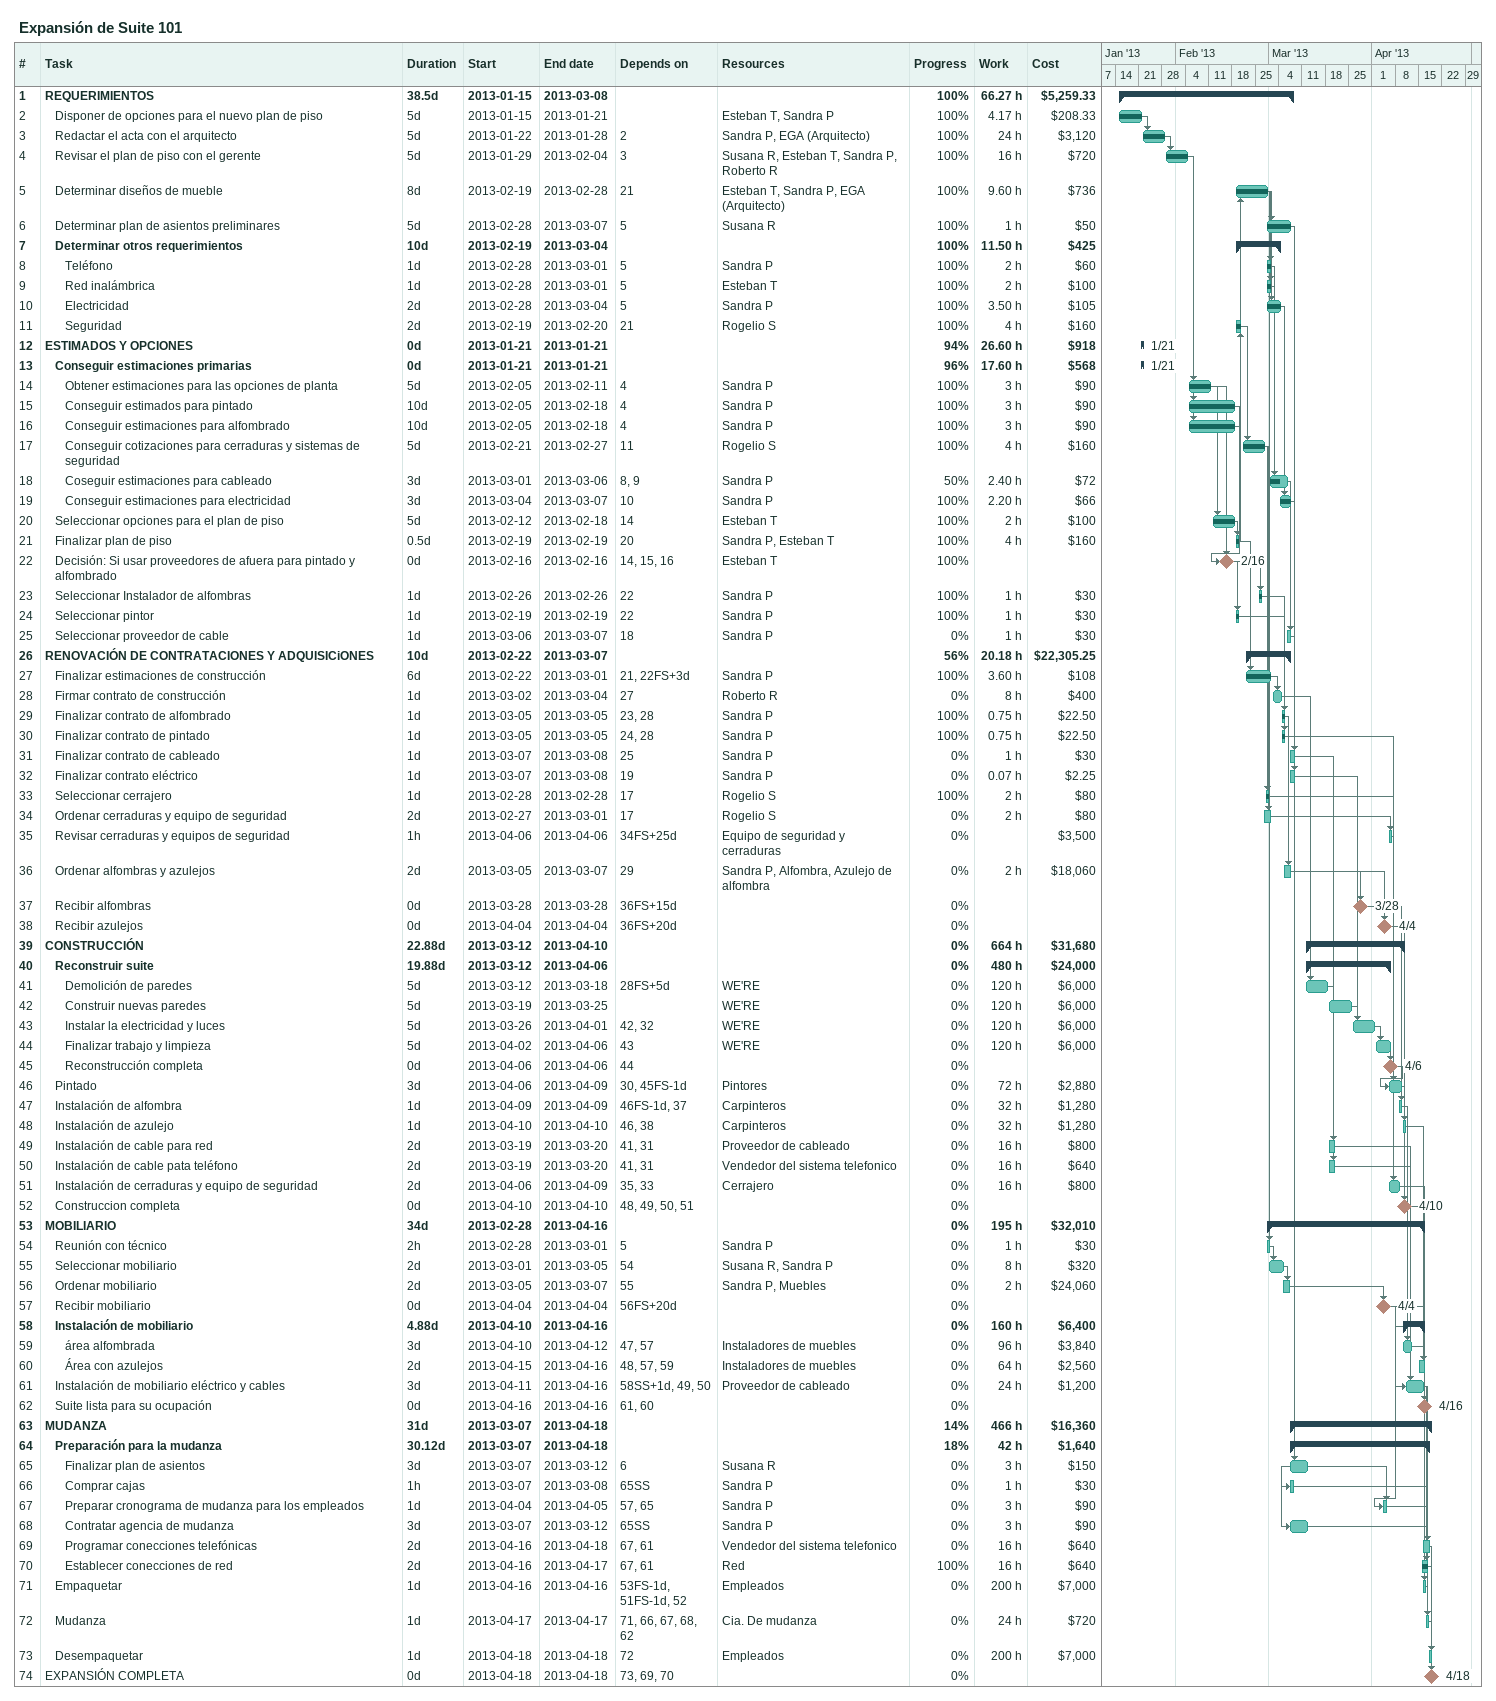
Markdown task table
Expansión de Suite 101

| ID | Level | Task | Duration | Start | Finish | Predecessors | Resources | % complete | Work (h) | Cost ($) |
|---|---|---|---|---|---|---|---|---|---|---|
| 1 | 1 | **REQUERIMIENTOS** | 38.5d | 2013-01-15 | 2013-03-08 |  |  | 100 | 66.27 | 5259.33 |
| 2 | 2 | Disponer de opciones para el nuevo plan de piso | 5d | 2013-01-15 | 2013-01-21 |  | Esteban T, Sandra P | 100 | 4.17 | 208.33 |
| 3 | 2 | Redactar el acta con el arquitecto | 5d | 2013-01-22 | 2013-01-28 | 2 | Sandra P, EGA (Arquitecto) | 100 | 24 | 3120 |
| 4 | 2 | Revisar el plan de piso con el gerente | 5d | 2013-01-29 | 2013-02-04 | 3 | Susana R, Esteban T, Sandra P, Roberto R | 100 | 16 | 720 |
| 5 | 2 | Determinar diseños de mueble | 8d | 2013-02-19 | 2013-02-28 | 21 | Esteban T, Sandra P, EGA (Arquitecto) | 100 | 9.60 | 736 |
| 6 | 2 | Determinar plan de asientos preliminares | 5d | 2013-02-28 | 2013-03-07 | 5 | Susana R | 100 | 1 | 50 |
| 7 | 2 | **Determinar otros requerimientos** | 10d | 2013-02-19 | 2013-03-04 |  |  | 100 | 11.50 | 425 |
| 8 | 3 | Teléfono | 1d | 2013-02-28 | 2013-03-01 | 5 | Sandra P | 100 | 2 | 60 |
| 9 | 3 | Red inalámbrica | 1d | 2013-02-28 | 2013-03-01 | 5 | Esteban T | 100 | 2 | 100 |
| 10 | 3 | Electricidad | 2d | 2013-02-28 | 2013-03-04 | 5 | Sandra P | 100 | 3.50 | 105 |
| 11 | 3 | Seguridad | 2d | 2013-02-19 | 2013-02-20 | 21 | Rogelio S | 100 | 4 | 160 |
| 12 | 1 | **ESTIMADOS Y OPCIONES** | 0d | 2013-01-21 | 2013-01-21 |  |  | 94 | 26.60 | 918 |
| 13 | 2 | **Conseguir estimaciones primarias** | 0d | 2013-01-21 | 2013-01-21 |  |  | 96 | 17.60 | 568 |
| 14 | 3 | Obtener estimaciones para las opciones de planta | 5d | 2013-02-05 | 2013-02-11 | 4 | Sandra P | 100 | 3 | 90 |
| 15 | 3 | Conseguir estimados para pintado | 10d | 2013-02-05 | 2013-02-18 | 4 | Sandra P | 100 | 3 | 90 |
| 16 | 3 | Conseguir estimaciones para alfombrado | 10d | 2013-02-05 | 2013-02-18 | 4 | Sandra P | 100 | 3 | 90 |
| 17 | 3 | Conseguir cotizaciones para cerraduras y sistemas de seguridad | 5d | 2013-02-21 | 2013-02-27 | 11 | Rogelio S | 100 | 4 | 160 |
| 18 | 3 | Coseguir estimaciones para cableado | 3d | 2013-03-01 | 2013-03-06 | 8, 9 | Sandra P | 50 | 2.40 | 72 |
| 19 | 3 | Conseguir estimaciones para electricidad | 3d | 2013-03-04 | 2013-03-07 | 10 | Sandra P | 100 | 2.20 | 66 |
| 20 | 2 | Seleccionar opciones para el plan de piso | 5d | 2013-02-12 | 2013-02-18 | 14 | Esteban T | 100 | 2 | 100 |
| 21 | 2 | Finalizar plan de piso | 0.5d | 2013-02-19 | 2013-02-19 | 20 | Sandra P, Esteban T | 100 | 4 | 160 |
| 22 | 2 | Decisión: Si usar proveedores de afuera para pintado y alfombrado | 0d | 2013-02-16 | 2013-02-16 | 14, 15, 16 | Esteban T | 100 |  |  |
| 23 | 2 | Seleccionar Instalador de alfombras | 1d | 2013-02-26 | 2013-02-26 | 22 | Sandra P | 100 | 1 | 30 |
| 24 | 2 | Seleccionar pintor | 1d | 2013-02-19 | 2013-02-19 | 22 | Sandra P | 100 | 1 | 30 |
| 25 | 2 | Seleccionar proveedor de cable | 1d | 2013-03-06 | 2013-03-07 | 18 | Sandra P | 0 | 1 | 30 |
| 26 | 1 | **RENOVACIÓN DE CONTRATACIONES Y ADQUISICiONES** | 10d | 2013-02-22 | 2013-03-07 |  |  | 56 | 20.18 | 22305.25 |
| 27 | 2 | Finalizar estimaciones de construcción | 6d | 2013-02-22 | 2013-03-01 | 21, 22FS+3d | Sandra P | 100 | 3.60 | 108 |
| 28 | 2 | Firmar contrato de construcción | 1d | 2013-03-02 | 2013-03-04 | 27 | Roberto R | 0 | 8 | 400 |
| 29 | 2 | Finalizar contrato de alfombrado | 1d | 2013-03-05 | 2013-03-05 | 23, 28 | Sandra P | 100 | 0.75 | 22.50 |
| 30 | 2 | Finalizar contrato de pintado | 1d | 2013-03-05 | 2013-03-05 | 24, 28 | Sandra P | 100 | 0.75 | 22.50 |
| 31 | 2 | Finalizar contrato de cableado | 1d | 2013-03-07 | 2013-03-08 | 25 | Sandra P | 0 | 1 | 30 |
| 32 | 2 | Finalizar contrato eléctrico | 1d | 2013-03-07 | 2013-03-08 | 19 | Sandra P | 0 | 0.07 | 2.25 |
| 33 | 2 | Seleccionar cerrajero | 1d | 2013-02-28 | 2013-02-28 | 17 | Rogelio S | 100 | 2 | 80 |
| 34 | 2 | Ordenar cerraduras y equipo de seguridad | 2d | 2013-02-27 | 2013-03-01 | 17 | Rogelio S | 0 | 2 | 80 |
| 35 | 2 | Revisar cerraduras y equipos de seguridad | 1h | 2013-04-06 | 2013-04-06 | 34FS+25d | Equipo de seguridad y cerraduras | 0 |  | 3500 |
| 36 | 2 | Ordenar alfombras y azulejos | 2d | 2013-03-05 | 2013-03-07 | 29 | Sandra P, Alfombra, Azulejo de alfombra | 0 | 2 | 18060 |
| 37 | 2 | Recibir alfombras | 0d | 2013-03-28 | 2013-03-28 | 36FS+15d |  | 0 |  |  |
| 38 | 2 | Recibir azulejos | 0d | 2013-04-04 | 2013-04-04 | 36FS+20d |  | 0 |  |  |
| 39 | 1 | **CONSTRUCCIÓN** | 22.88d | 2013-03-12 | 2013-04-10 |  |  | 0 | 664 | 31680 |
| 40 | 2 | **Reconstruir suite** | 19.88d | 2013-03-12 | 2013-04-06 |  |  | 0 | 480 | 24000 |
| 41 | 3 | Demolición de paredes | 5d | 2013-03-12 | 2013-03-18 | 28FS+5d | WE'RE | 0 | 120 | 6000 |
| 42 | 3 | Construir nuevas paredes | 5d | 2013-03-19 | 2013-03-25 |  | WE'RE | 0 | 120 | 6000 |
| 43 | 3 | Instalar la electricidad y luces | 5d | 2013-03-26 | 2013-04-01 | 42, 32 | WE'RE | 0 | 120 | 6000 |
| 44 | 3 | Finalizar trabajo y limpieza | 5d | 2013-04-02 | 2013-04-06 | 43 | WE'RE | 0 | 120 | 6000 |
| 45 | 3 | Reconstrucción completa | 0d | 2013-04-06 | 2013-04-06 | 44 |  | 0 |  |  |
| 46 | 2 | Pintado | 3d | 2013-04-06 | 2013-04-09 | 30, 45FS-1d | Pintores | 0 | 72 | 2880 |
| 47 | 2 | Instalación de alfombra | 1d | 2013-04-09 | 2013-04-09 | 46FS-1d, 37 | Carpinteros | 0 | 32 | 1280 |
| 48 | 2 | Instalación de azulejo | 1d | 2013-04-10 | 2013-04-10 | 46, 38 | Carpinteros | 0 | 32 | 1280 |
| 49 | 2 | Instalación de cable para red | 2d | 2013-03-19 | 2013-03-20 | 41, 31 | Proveedor de cableado | 0 | 16 | 800 |
| 50 | 2 | Instalación de cable pata teléfono | 2d | 2013-03-19 | 2013-03-20 | 41, 31 | Vendedor del sistema telefonico | 0 | 16 | 640 |
| 51 | 2 | Instalación de cerraduras y equipo de seguridad | 2d | 2013-04-06 | 2013-04-09 | 35, 33 | Cerrajero | 0 | 16 | 800 |
| 52 | 2 | Construccion completa | 0d | 2013-04-10 | 2013-04-10 | 48, 49, 50, 51 |  | 0 |  |  |
| 53 | 1 | **MOBILIARIO** | 34d | 2013-02-28 | 2013-04-16 |  |  | 0 | 195 | 32010 |
| 54 | 2 | Reunión con técnico | 2h | 2013-02-28 | 2013-03-01 | 5 | Sandra P | 0 | 1 | 30 |
| 55 | 2 | Seleccionar mobiliario | 2d | 2013-03-01 | 2013-03-05 | 54 | Susana R, Sandra P | 0 | 8 | 320 |
| 56 | 2 | Ordenar mobiliario | 2d | 2013-03-05 | 2013-03-07 | 55 | Sandra P, Muebles | 0 | 2 | 24060 |
| 57 | 2 | Recibir mobiliario | 0d | 2013-04-04 | 2013-04-04 | 56FS+20d |  | 0 |  |  |
| 58 | 2 | **Instalación de mobiliario** | 4.88d | 2013-04-10 | 2013-04-16 |  |  | 0 | 160 | 6400 |
| 59 | 3 | área alfombrada | 3d | 2013-04-10 | 2013-04-12 | 47, 57 | Instaladores de muebles | 0 | 96 | 3840 |
| 60 | 3 | Área con azulejos | 2d | 2013-04-15 | 2013-04-16 | 48, 57, 59 | Instaladores de muebles | 0 | 64 | 2560 |
| 61 | 2 | Instalación de mobiliario eléctrico y cables | 3d | 2013-04-11 | 2013-04-16 | 58SS+1d, 49, 50 | Proveedor de cableado | 0 | 24 | 1200 |
| 62 | 2 | Suite lista para su ocupación | 0d | 2013-04-16 | 2013-04-16 | 61, 60 |  | 0 |  |  |
| 63 | 1 | **MUDANZA** | 31d | 2013-03-07 | 2013-04-18 |  |  | 14 | 466 | 16360 |
| 64 | 2 | **Preparación para la mudanza** | 30.12d | 2013-03-07 | 2013-04-18 |  |  | 18 | 42 | 1640 |
| 65 | 3 | Finalizar plan de asientos | 3d | 2013-03-07 | 2013-03-12 | 6 | Susana R | 0 | 3 | 150 |
| 66 | 3 | Comprar cajas | 1h | 2013-03-07 | 2013-03-08 | 65SS | Sandra P | 0 | 1 | 30 |
| 67 | 3 | Preparar cronograma de mudanza para los empleados | 1d | 2013-04-04 | 2013-04-05 | 57, 65 | Sandra P | 0 | 3 | 90 |
| 68 | 3 | Contratar agencia de mudanza | 3d | 2013-03-07 | 2013-03-12 | 65SS | Sandra P | 0 | 3 | 90 |
| 69 | 3 | Programar conecciones telefónicas | 2d | 2013-04-16 | 2013-04-18 | 67, 61 | Vendedor del sistema telefonico | 0 | 16 | 640 |
| 70 | 3 | Establecer conecciones de red | 2d | 2013-04-16 | 2013-04-17 | 67, 61 | Red | 100 | 16 | 640 |
| 71 | 2 | Empaquetar | 1d | 2013-04-16 | 2013-04-16 | 53FS-1d, 51FS-1d, 52 | Empleados | 0 | 200 | 7000 |
| 72 | 2 | Mudanza | 1d | 2013-04-17 | 2013-04-17 | 71, 66, 67, 68, 62 | Cia. De mudanza | 0 | 24 | 720 |
| 73 | 2 | Desempaquetar | 1d | 2013-04-18 | 2013-04-18 | 72 | Empleados | 0 | 200 | 7000 |
| 74 | 1 | EXPANSIÓN COMPLETA | 0d | 2013-04-18 | 2013-04-18 | 73, 69, 70 |  | 0 |  |  |
